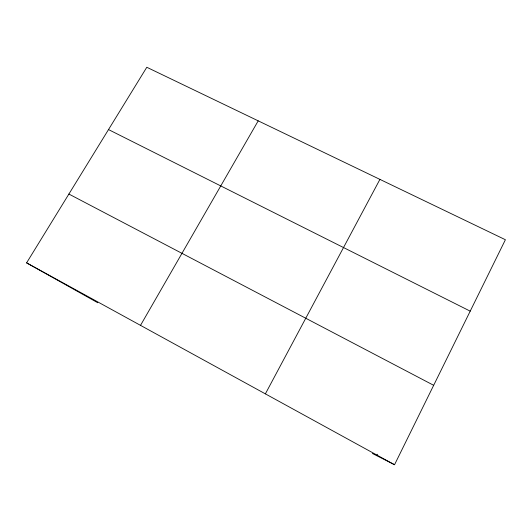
<?xml version="1.0" encoding="UTF-8"?>
<svg xmlns="http://www.w3.org/2000/svg" width="532" height="532" viewBox="0 0 532 532"><rect width="100%" height="100%" fill="white"/><g stroke="black" fill="none" stroke-linecap="round" stroke-linejoin="round"><path stroke-width="0.8" d="M372.36 453.457L394.538 464.729L505.4 239.733L146.799 67.271L26.6 262.868L97.775 302.755M376.683 455.658L377.388 454.248M265.375 393.866L379.921 179.384M140.515 325.365L258.206 120.85M108.508 129.575L470.208 311.154M68.887 194.047L433.673 385.308M26.6 262.868L394.538 464.729"/></g></svg>
